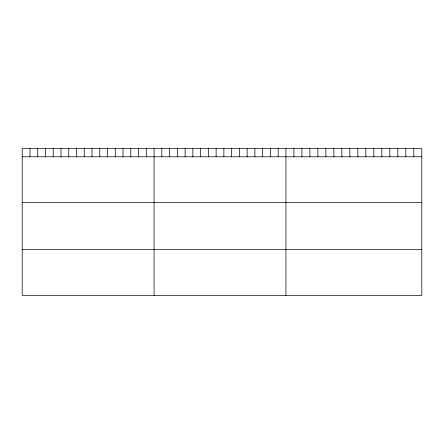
<?xml version="1.0" encoding="UTF-8"?>
<svg xmlns="http://www.w3.org/2000/svg" width="444" height="444" viewBox="0 0 444 444"><rect width="100%" height="100%" fill="white"/><g stroke="black" fill="none" stroke-linecap="round" stroke-linejoin="round"><path stroke-width="0.67" d="M421.8 156.788L421.8 295.354L22.2 295.354L22.2 148.646L421.8 148.646L421.8 156.788L22.2 156.788M22.2 202.514L421.8 202.514M22.2 249.628L421.8 249.628M413.808 148.646L413.808 156.788M405.816 148.646L405.816 156.788M397.824 148.646L397.824 156.788M389.832 148.646L389.832 156.788M381.84 148.646L381.84 156.788M373.848 148.646L373.848 156.788M365.856 148.646L365.856 156.788M357.864 148.646L357.864 156.788M349.872 148.646L349.872 156.788M341.88 148.646L341.88 156.788M333.888 148.646L333.888 156.788M325.896 148.646L325.896 156.788M317.904 148.646L317.904 156.788M309.912 148.646L309.912 156.788M301.92 148.646L301.92 156.788M293.928 148.646L293.928 156.788M285.936 148.646L285.936 295.354M278.177 148.646L278.177 156.788M270.424 148.646L270.424 156.788M262.665 148.646L262.665 156.788M254.906 148.646L254.906 156.788M247.153 148.646L247.153 156.788M239.394 148.646L239.394 156.788M231.635 148.646L231.635 156.788M223.881 148.646L223.881 156.788M216.123 148.646L216.123 156.788M208.369 148.646L208.369 156.788M200.61 148.646L200.61 156.788M192.851 148.646L192.851 156.788M185.098 148.646L185.098 156.788M177.339 148.646L177.339 156.788M169.58 148.646L169.58 156.788M161.827 148.646L161.827 156.788M154.068 148.646L154.068 295.354M146.309 148.646L146.309 156.788M138.556 148.646L138.556 156.788M130.797 148.646L130.797 156.788M123.038 148.646L123.038 156.788M115.285 148.646L115.285 156.788M107.526 148.646L107.526 156.788M99.767 148.646L99.767 156.788M92.013 148.646L92.013 156.788M84.255 148.646L84.255 156.788M76.501 148.646L76.501 156.788M68.742 148.646L68.742 156.788M60.983 148.646L60.983 156.788M53.23 148.646L53.23 156.788M45.471 148.646L45.471 156.788M37.712 148.646L37.712 156.788M29.959 148.646L29.959 156.788"/></g></svg>
